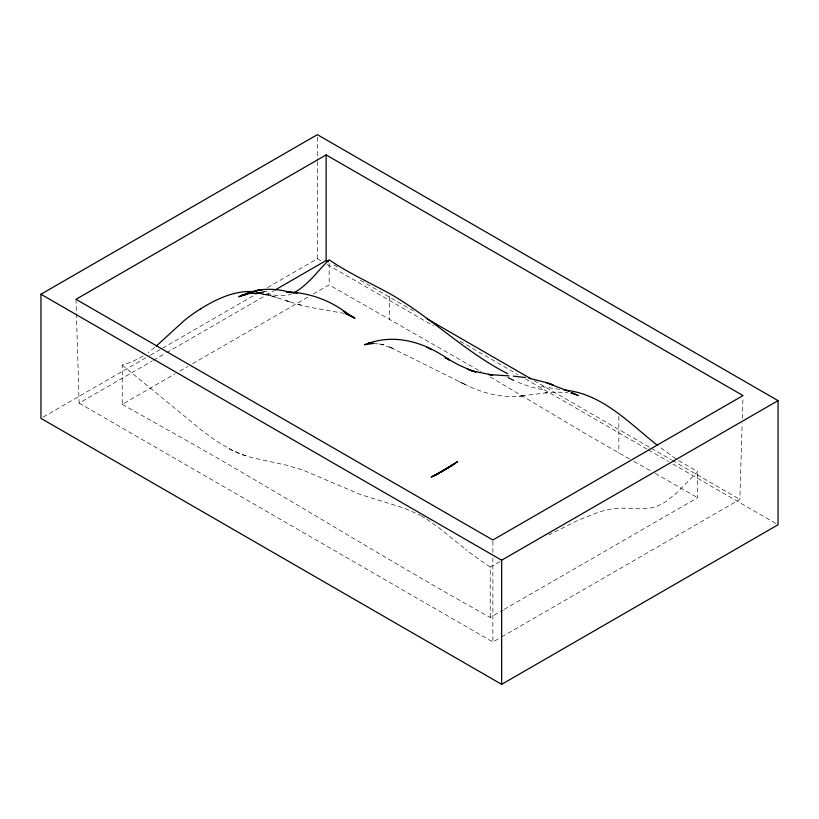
<?xml version="1.0" encoding="UTF-8"?>
<svg xmlns="http://www.w3.org/2000/svg" width="819" height="819" viewBox="0 0 819 819"><rect width="100%" height="100%" fill="white"/><g stroke="black" fill="none" stroke-linecap="round" stroke-linejoin="round"><path stroke-width="0.61" stroke-dasharray="4.09 3.07" d="M501.74 636.885L739.864 499.406L742.157 423.433M742.311 418.366L742.925 398.106M678.664 460.616L697.655 471.713L676.443 493.099L665.632 501.719A52.6 30.364 -60 0 1 659.193 505.231C646.785 511.189 633.026 507.698 619.901 508.23A151.781 87.623 -60 0 0 598.74 512.11L577.917 520.352L548.976 534.827M154.648 347.461L148.137 352.682M43.161 417.086L149.304 355.804M150.409 355.17L161.466 348.792M162.572 348.147L259.869 291.973M267.608 287.51L317.362 258.784L321.795 261.343M75.993 299.304L79.136 403.132L152.232 360.933M153.348 360.288L165.53 353.255M166.636 352.62L274.068 290.591M143.141 356.091A74.089 42.772 -60 0 1 141.492 357.084L131.839 361.844L122.226 365.049L122.226 404.351L175.092 373.822M179.873 371.068L187.838 366.462M192.619 363.697L308.691 296.693M313.421 293.96L329.156 284.879L478.798 370.413M122.226 404.351L191.881 443.499C292.014 500.286 389.486 561.68 490.212 617.454L503.122 610.001M504.197 609.377L697.655 497.686L697.655 471.713M79.136 403.132L492.874 642.004L500.624 637.53M499.887 561.732L490.212 567.004L490.212 617.454M291.973 293.714C281.142 298.474 269.727 293.663 258.784 292.148A156.603 90.418 -60 0 0 257.944 292.045M253.532 293.386L267.352 291.226L251.546 293.663M519.696 396.15L525.061 395.557C505.374 398.546 485.227 394.277 467.475 385.595M521.805 395.905L548.413 392.526L545.229 392.925L556.94 392.106L567.669 392.608M251.576 293.796L259.684 293.622L253.818 293.489M253.839 293.519L264.486 294.267L260.166 293.55L267.209 294.748L262.879 293.939L274.826 296.765L268.028 294.994M373.853 343.478L384.019 344.584L379.699 343.96L393.069 348.362L388.677 346.57L465.274 384.531L458.63 381.48M559.725 389.394L541.431 386.507M344.389 313.442L308.886 307.105L295.864 303.736M277.027 297.502L270.475 295.639L290.591 302.068L285.258 300.399M301.085 305.241L287.213 301.013M122.226 365.049L202.16 430.671L216.359 441.062L230.948 449.672L240.376 453.9L251.167 457.493L286.179 465.131L302.559 469.932L360.769 494.666L403.849 507.985L420.434 515.346M245.823 455.866L238.534 453.163A128.685 69.82 57.2 0 1 227.242 447.717M463.032 383.507L469.676 386.619M629.483 458.957L588.984 435.739L489.936 376.74M633.967 461.476L651.904 471.539M655.261 473.433L697.655 497.686M479.914 371.038L481.029 371.672M333.865 265.008L338.288 267.567M360.421 280.333L414.629 311.629M534.101 380.61L650.255 447.676M651.361 448.31L671.273 459.807M672.379 460.452L739.864 499.406M327.334 264.537L433.64 325.911M460.217 341.257L517.803 374.508M525.563 378.982L647.379 449.314M648.484 449.948L668.417 461.455M672.849 464.015L775.839 523.474M421.335 515.868L425.819 518.55M426.74 519.144L440.417 528.982L465.54 549.293M490.212 567.004L482.934 562.121A280.815 152.354 57.2 0 1 465.54 549.314M675.89 458.794L658.619 446.273M618.857 416.349L618.857 452.958M492.874 541.257L492.874 552.733M492.874 557.841L492.874 642.004M389.537 296.017L389.537 319.809M329.156 263.585L329.156 284.879M317.362 137.213L317.362 160.248M317.362 161.527L317.362 258.784M542.383 389.578A180.354 97.758 57.8 0 1 515.95 381.357"/><path stroke-width="1.23" d="M156.245 346.079L184.541 320.28A139.793 80.682 -60 0 1 194.011 313.186L200.635 308.773M446.007 469.062L457.719 461.527L443.304 470.73L431.234 477.108L437.848 473.904M452.354 465.407L433.988 475.757M40.95 294.246L317.362 134.654L778.05 400.634L778.05 524.754L501.637 684.346L40.95 418.366L40.95 294.246L501.637 560.216L778.05 400.634M326.126 154.893L75.993 299.304L492.874 539.987L743.007 395.577L326.126 154.893L326.126 260.534L275.174 289.946M438.093 473.597L455.047 463.472L436.742 474.334M293.581 292.987C308.108 285.166 317.465 271.028 329.156 259.828C348.239 272.86 369.297 282.483 389.537 293.509C430.989 317.127 464.946 351.986 507.657 373.679M432.616 476.443L439.219 473.136M250.645 292.373L238.974 296.734L250.645 292.373L240.254 295.782L247.379 294.062M251.597 292.127L247.389 293.519C261.179 287.479 276.587 288.636 290.786 292.424L286.466 291.759L297.133 293.315M253.173 292.639L243.489 294.953L245.997 294.564M373.423 343.386L364.506 344.738C394.625 332.596 424.508 342.137 449.754 360.186L445.27 357.524L458.579 364.905L471.427 370.638L467.373 369.113L475.788 371.928L471.754 370.894L492.659 375.02L488.789 374.559L508.947 375.89M246.406 291.605L247.993 291.533A156.603 90.418 -60 0 1 255.436 291.748M250.399 293.407L247.952 293.356L250.307 293.417M372.665 343.427L368.366 343.274L373.474 343.468M513.247 376.126L525.307 377.528M286.466 291.759C308.824 292.659 330.374 300.02 347.942 314.087L343.499 311.179L354.944 318.366L347.43 314.404M564.035 389.987C602.139 393.509 629.166 423.075 657.503 445.403M528.757 378.122L545.649 382.412L569.144 391.441M571.99 393.325L572.532 393.437L570.915 392.987L578.501 395.526M345.485 313.8L348.751 314.865M546.642 382.739L553.101 384.991L547.645 383.087M576.832 394.84L572.153 392.762M346.109 313.452L354.023 317.485M427.047 347.246L431.459 349.652M326.126 260.534L328.337 261.814M426.791 318.663L530.784 378.695M501.637 560.216L501.637 684.346M246.406 291.595A124.969 72.154 -60 0 0 228.317 295.229L224.856 296.468A160.616 92.711 -60 0 0 200.635 308.855M513.708 380.354A180.354 97.758 57.8 0 1 508.077 377.631M258.149 290.397L254.863 291.073L262.397 289.568L258.149 290.397"/></g></svg>
